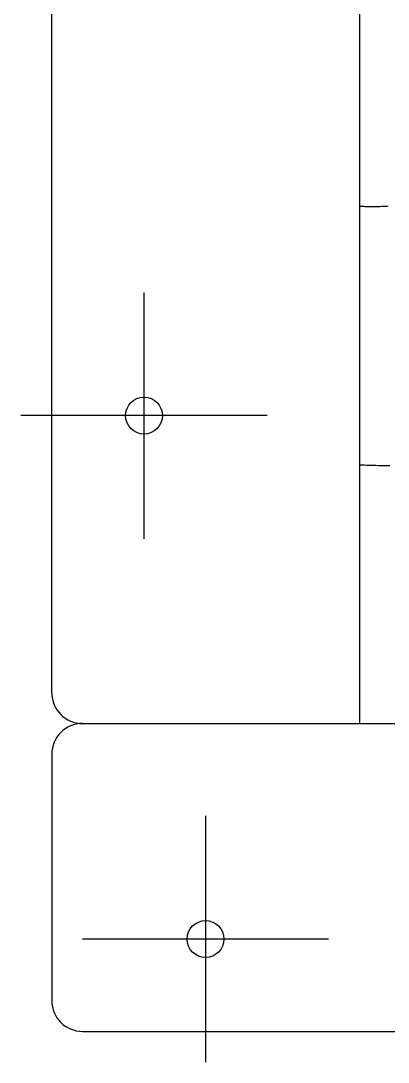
# Model space of a CAD drawing. Extents: x 443 to 1217, y -1921 to -677.
# Drawn here: x 647.68 to 653.22, y -893.92 to -878.24 of the extents above; entities that cross this region are included whole.
import ezdxf

# ---------------------------------------------------------------- set-up
doc = ezdxf.new("R2010")
doc.units = 0
doc.header["$MEASUREMENT"] = 0
doc.linetypes.add('CENTER', pattern=[12.2, 5, -0.8, 0.6, -0.8, 5])
doc.layers.add('1', color=7, linetype='CONTINUOUS')
doc.layers.add('6', color=7, linetype='CONTINUOUS')

msp = doc.modelspace()

# ---------------------------------------------------------------- linework, layer by layer
at = {"layer": '1', "color": 7}
for p, q in [((652.785, -881.028), (652.806, -881.028)), ((652.806, -881.028), (652.828, -881.029)), ((652.828, -881.029), (652.849, -881.029)), ((652.849, -881.029), (652.869, -881.03)), ((652.869, -881.03), (652.89, -881.03)), ((652.89, -881.03), (652.911, -881.03)), ((652.911, -881.03), (652.931, -881.032)), ((652.931, -881.032), (652.952, -881.032)), ((652.952, -881.032), (652.973, -881.032)), ((652.973, -881.032), (652.994, -881.032)), ((652.994, -881.032), (653.014, -881.032)), ((653.014, -881.032), (653.035, -881.032)), ((653.035, -881.032), (653.056, -881.032)), ((653.056, -881.032), (653.076, -881.03)), ((653.076, -881.03), (653.097, -881.03)), ((653.097, -881.03), (653.118, -881.029)), ((653.118, -881.029), (653.138, -881.028)), ((653.138, -881.028), (653.159, -881.027)), ((653.159, -881.027), (653.18, -881.026)), ((653.18, -881.026), (653.201, -881.025)), ((653.201, -881.025), (653.221, -881.024)), ((652.785, -884.923), (652.821, -884.924)), ((652.821, -884.924), (652.856, -884.925)), ((652.856, -884.925), (652.892, -884.927)), ((652.892, -884.927), (652.927, -884.928)), ((652.927, -884.928), (652.962, -884.928)), ((652.962, -884.928), (652.998, -884.929)), ((652.998, -884.929), (653.033, -884.93)), ((653.033, -884.93), (653.068, -884.931)), ((653.068, -884.931), (653.104, -884.931)), ((653.104, -884.931), (653.138, -884.932)), ((653.138, -884.932), (653.174, -884.933)), ((653.174, -884.933), (653.209, -884.934)), ((653.209, -884.934), (653.244, -884.934))]:
    msp.add_line(p, q, dxfattribs=at)
at = {"layer": '6', "color": 3, "linetype": 'Continuous'}
for p, q in [((652.786, -870.268), (652.786, -888.819)), ((648.612, -888.819), (720.034, -888.819)), ((648.148, -889.283), (648.148, -892.993)), ((648.612, -893.457), (720.034, -893.457))]:
    msp.add_line(p, q, dxfattribs=at)
at = {"layer": '6', "color": 7, "linetype": 'Continuous'}
msp.add_line((648.148, -888.356), (648.148, -870.732), dxfattribs=at)
at = {"layer": '6', "linetype": 'CENTER'}
for p, q in [((649.539, -882.327), (649.539, -886.037)), ((651.394, -884.182), (647.682, -884.182)), ((650.467, -890.211), (650.467, -893.921)), ((652.322, -892.066), (648.612, -892.066))]:
    msp.add_line(p, q, dxfattribs=at)
at = {"layer": '6', "color": 3, "linetype": 'Continuous'}
for centre in [(649.539, -884.182), (650.467, -892.066)]:
    msp.add_circle(centre, 0.278, dxfattribs=at)
for centre, start, end in [((648.612, -888.356), 180, 270), ((648.612, -889.283), 90, 180), ((648.612, -892.993), 180, 270)]:
    msp.add_arc(centre, 0.464, start, end, dxfattribs=at)

doc.saveas('drawing.dxf')
